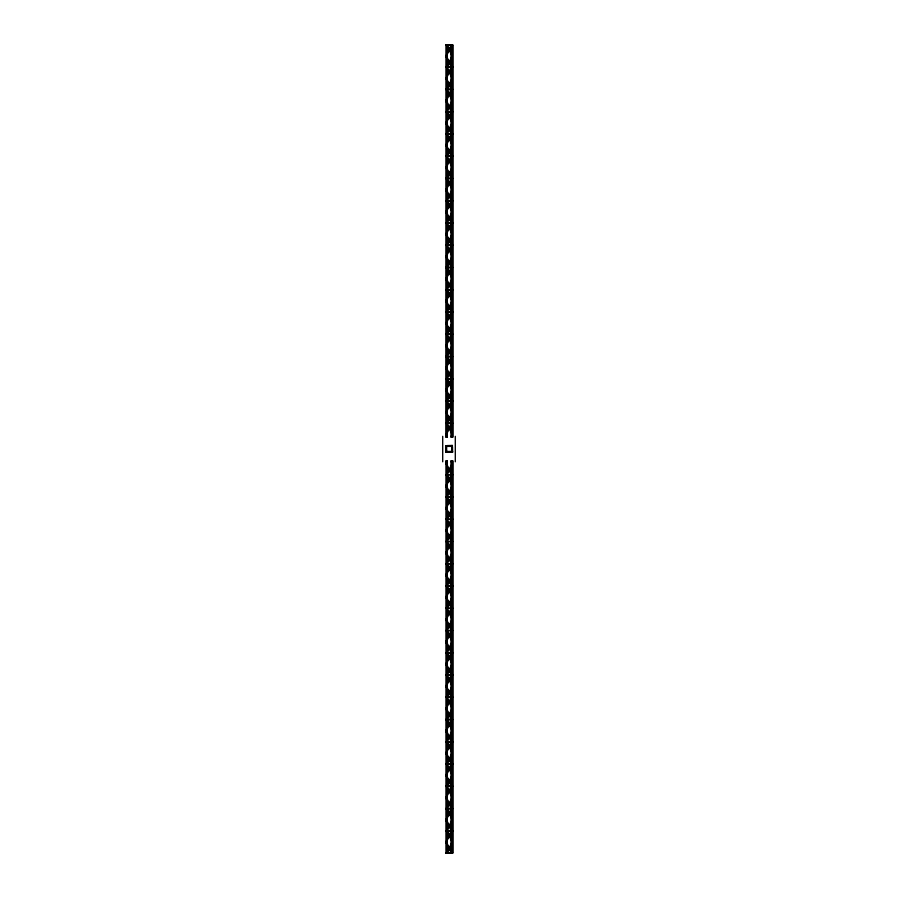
<?xml version="1.0" encoding="UTF-8"?>
<svg xmlns="http://www.w3.org/2000/svg" width="898" height="898" viewBox="0 0 898 898"><rect width="100%" height="100%" fill="white"/><g stroke="black" fill="none" stroke-linecap="round" stroke-linejoin="round"><path stroke-width="1.35" d="M447.024 53.644L451.256 45.046M447.024 54.8L451.256 46.202M447.294 65.857L452.132 56.035L447.294 46.202M447.294 67.024L452.132 57.191M447.024 75.903L451.256 67.305M447.024 77.06L451.256 68.461M447.294 88.116L452.132 78.294L447.294 68.461M452.132 79.451L447.294 89.284L452.614 89.284M447.024 98.163L451.256 89.564M447.024 99.319L451.256 90.72M447.294 110.375L452.132 100.554L447.294 90.72M447.294 111.543L452.132 101.71M447.024 120.422L451.256 111.823M447.024 121.589L451.256 112.991M447.294 132.635L452.132 122.813L447.294 112.991M447.294 133.802L452.132 123.98M447.024 142.681L451.256 134.083M447.024 143.848L451.256 135.25M447.294 154.894L452.132 145.072L447.294 135.25M447.294 156.061L452.132 146.239M447.024 164.94L451.256 156.342M447.024 166.108L451.256 157.509M447.294 177.164L452.132 167.331L447.294 157.509M447.294 178.32L452.132 168.498M447.024 187.199L451.256 178.601M447.024 188.367L451.256 179.768M447.294 199.423L452.132 189.59L447.294 179.768M452.132 190.758L447.294 200.58L452.614 200.58M447.024 209.459L451.256 200.871M447.024 210.626L451.256 202.028M447.294 221.683L452.132 211.849L447.294 202.028M447.294 222.839L452.132 213.017M447.024 231.729L451.256 223.131M447.024 232.885L451.256 224.287M447.294 243.942L452.132 234.12L447.294 224.287M447.294 245.109L452.132 235.276M447.024 253.988L451.256 245.39M447.024 255.144L451.256 246.546M447.294 266.201L452.132 256.379L447.294 246.546M447.294 267.368L452.132 257.535M447.024 276.247L451.256 267.649M447.024 277.403L451.256 268.816M447.294 288.46L452.132 278.638L447.294 268.816M447.294 289.627L452.132 279.794M447.024 298.506L451.256 289.908M447.024 299.674L451.256 291.075M447.294 310.719L452.132 300.897L447.294 291.075M447.294 311.887L452.132 302.065M447.024 320.766L451.256 312.167M447.024 321.933L451.256 313.335M447.294 332.99L452.132 323.157L447.294 313.335M447.294 334.146L452.132 324.324M447.024 343.025L451.256 334.426M447.024 344.192L451.256 335.594M447.294 355.249L452.132 345.416L447.294 335.594M447.294 356.405L452.132 346.583M447.024 365.284L451.256 356.686M447.024 366.451L451.256 357.853M447.294 377.508L452.132 367.675L447.294 357.853M447.294 378.664L452.132 368.842M447.024 387.554L451.256 378.956M447.024 388.711L451.256 380.112M447.294 399.767L452.132 389.945L447.294 380.112M452.132 391.101L447.294 400.923L452.614 400.923M447.024 409.814L451.256 401.215M447.024 410.97L451.256 402.371M447.294 422.026L452.132 412.204L447.294 402.371M447.294 423.194L452.132 413.361M447.024 432.073L451.256 423.474M447.024 433.229L451.256 424.631M450.919 436.922L452.132 434.464L447.294 424.631M447.294 473.369L452.132 463.536L450.919 461.078M447.294 474.526L452.132 464.704M447.024 483.405L451.256 474.806M447.024 484.572L451.256 475.974M447.294 495.629L452.132 485.796L447.294 475.974M447.294 496.785L452.132 486.963M447.024 505.664L451.256 497.077M447.024 506.831L451.256 498.233M447.294 517.888L452.132 508.055L447.294 498.233M447.294 519.044L452.132 509.222M447.024 527.934L451.256 519.336M447.024 529.09L451.256 520.492M447.294 540.147L452.132 530.325L447.294 520.492M447.294 541.314L452.132 531.481M447.024 550.193L451.256 541.595M447.024 551.35L451.256 542.751M447.294 562.406L452.132 552.584L447.294 542.751M447.294 563.574L452.132 553.74M447.024 572.453L451.256 563.854M447.024 573.609L451.256 565.01M447.294 584.665L452.132 574.843L447.294 565.01M447.294 585.833L452.132 576M447.024 594.712L451.256 586.113M447.024 595.879L451.256 587.281M447.294 606.925L452.132 597.103L447.294 587.281M447.294 608.092L452.132 598.27M447.024 616.971L451.256 608.373M447.024 618.138L451.256 609.54M447.294 629.184L452.132 619.362L447.294 609.54M447.294 630.351L452.132 620.529M447.024 639.23L451.256 630.632M447.024 640.397L451.256 631.799M447.294 651.454L452.132 641.621L447.294 631.799M447.294 652.61L452.132 642.788M447.024 661.489L451.256 652.891M447.024 662.657L451.256 654.058M447.294 673.713L452.132 663.88L447.294 654.058M447.294 674.869L452.132 665.048M447.024 683.76L451.256 675.161M447.024 684.916L451.256 676.317M447.294 695.972L452.132 686.151L447.294 676.317M447.294 697.129L452.132 687.307M447.024 706.019L451.256 697.42M447.024 707.175L451.256 698.577M447.294 718.232L452.132 708.41L447.294 698.577M447.294 719.399L452.132 709.566M447.024 728.278L451.256 719.68M447.024 729.434L451.256 720.836M447.294 740.491L452.132 730.669L447.294 720.836M447.294 741.658L452.132 731.825M447.024 750.537L451.256 741.939M447.024 751.693L451.256 743.106M447.294 762.75L452.132 752.928L447.294 743.106M447.294 763.917L452.132 754.084M447.024 772.796L451.256 764.198M447.024 773.964L451.256 765.365M447.294 785.009L452.132 775.187L447.294 765.365M452.132 776.355L447.294 786.177L452.614 786.177M447.024 795.056L451.256 786.457M447.024 796.223L451.256 787.625M447.294 807.28L452.132 797.446L447.294 787.625M447.294 808.436L452.132 798.614M447.024 817.315L451.256 808.716M447.024 818.482L451.256 809.884M447.294 829.539L452.132 819.706L447.294 809.884M447.294 830.695L452.132 820.873M447.024 839.574L451.256 830.976M447.024 840.741L451.256 832.143M447.294 851.798L452.132 841.965L447.294 832.143M447.294 852.954L452.132 843.132M445.79 44.9L452.749 44.9L452.749 437.247M445.936 45.046L452.614 45.046M445.936 67.024L452.614 67.024M445.79 67.159L452.749 67.159M445.936 67.305L452.614 67.305M445.936 89.284L446.733 89.564M445.79 89.418L452.749 89.418M445.936 89.564L452.614 89.564M445.936 111.543L452.614 111.543M445.79 111.678L452.749 111.678M445.936 111.823L446.733 111.543M452.614 111.823L447.294 111.823L452.132 121.645M445.936 133.802L452.614 133.802M445.79 133.948L452.749 133.948M445.936 134.083L452.614 134.083M445.936 156.061L452.614 156.061M445.79 156.207L452.749 156.207M445.936 156.342L452.614 156.342M445.936 178.32L452.614 178.32M445.79 178.466L452.749 178.466M445.936 178.601L452.614 178.601M445.936 200.58L446.733 200.871M445.79 200.725L452.749 200.725M445.936 200.871L452.614 200.871M445.936 222.839L452.614 222.839M445.79 222.985L452.749 222.985M445.936 223.131L452.614 223.131M445.936 245.109L452.614 245.109M445.79 245.244L452.749 245.244M445.936 245.39L452.614 245.39M445.936 267.368L452.614 267.368M445.79 267.503L452.749 267.503M445.936 267.649L452.614 267.649M445.936 289.627L452.614 289.627M445.79 289.762L452.749 289.762M445.936 289.908L452.614 289.908M445.936 311.887L452.614 311.887M445.79 312.033L452.749 312.033M445.936 312.167L446.733 311.887M452.614 312.167L447.294 312.167L452.132 322M445.936 334.146L452.614 334.146M445.79 334.292L452.749 334.292M445.936 334.426L452.614 334.426M445.936 356.405L452.614 356.405M445.79 356.551L452.749 356.551M445.936 356.686L452.614 356.686M445.936 378.664L452.614 378.664M445.79 378.81L452.749 378.81M445.936 378.956L452.614 378.956M445.936 400.923L446.733 401.215M445.79 401.069L452.749 401.069M445.936 401.215L452.614 401.215M445.936 423.194L452.614 423.194M445.79 423.328L452.749 423.328M445.936 423.474L446.733 423.194M452.614 423.474L447.294 423.474L452.132 433.296M447.148 445.767L451.986 445.767M445.79 446.07L447.013 445.902M447.148 446.183L451.986 446.183M445.79 446.385L445.655 445.588L445.79 451.054L446.587 451.054L446.587 446.07M451.986 446.385L447.013 446.385L447.013 445.588L452.469 445.453L451.672 445.588M451.672 446.946L452.469 446.946M445.79 450.908L446.587 450.908M446.272 451.469L451.256 451.469L451.256 452.266L445.79 452.266M452.469 451.469L452.614 452.266L452.469 446.811L451.672 446.811L451.672 451.784M446.272 451.672L451.11 451.672M451.256 451.784L452.469 451.784M451.256 451.952L452.469 451.952M446.272 452.087L451.11 452.087M445.79 474.672L452.749 474.672M445.936 474.806L452.614 474.806M445.79 496.931L452.749 496.931M445.936 497.077L446.733 496.785M452.614 497.077L447.294 497.077L452.132 506.899M445.79 519.19L452.749 519.19M445.936 519.336L452.614 519.336M445.79 541.449L452.749 541.449M445.936 541.595L452.614 541.595M445.79 563.708L452.749 563.708M445.936 563.854L452.614 563.854M445.79 585.967L452.749 585.967M445.936 586.113L452.614 586.113M445.79 608.238L452.749 608.238M445.936 608.373L452.614 608.373M445.79 630.497L452.749 630.497M445.936 630.632L452.614 630.632M445.936 652.61L452.614 652.61M445.79 652.756L452.749 652.756M445.936 652.891L452.614 652.891M445.936 674.869L452.614 674.869M445.79 675.015L452.749 675.015M445.936 675.161L452.614 675.161M445.936 697.129L452.614 697.129M445.79 697.275L452.749 697.275M445.936 697.42L446.733 697.129M452.614 697.42L447.294 697.42L452.132 707.242M445.936 719.399L452.614 719.399M445.79 719.534L452.749 719.534M445.936 719.68L452.614 719.68M445.936 741.658L452.614 741.658M445.79 741.793L452.749 741.793M445.936 741.939L452.614 741.939M445.936 763.917L452.614 763.917M445.79 764.052L452.749 764.052M445.936 764.198L452.614 764.198M445.936 786.177L446.733 786.457M445.79 786.322L452.749 786.322M445.936 786.457L452.614 786.457M445.936 808.436L452.614 808.436M445.79 808.582L452.749 808.582M445.936 808.716L446.733 808.436M452.614 808.716L447.294 808.716L452.132 818.549M445.936 830.695L452.614 830.695M445.79 830.841L452.749 830.841M445.936 830.976L452.614 830.976M445.936 852.954L452.614 852.954M445.79 853.1L452.749 853.1L452.749 460.753M447.294 45.046L452.132 54.868M447.024 57.259L451.256 65.857M447.024 58.426L451.256 67.024M447.294 67.305L452.132 77.127M447.024 79.518L451.256 88.116M447.024 80.685L451.256 89.284M447.294 89.564L452.132 99.386M447.024 101.777L451.256 110.375M447.024 102.944L451.256 111.543M447.024 124.036L451.256 132.635M447.024 125.204L451.256 133.802M447.294 134.083L452.132 143.916M447.024 146.307L451.256 154.894M447.024 147.463L451.256 156.061M447.294 156.342L452.132 166.175M447.024 168.566L451.256 177.164M447.024 169.722L451.256 178.32M447.294 178.601L452.132 188.434M447.024 190.825L451.256 199.423M447.024 191.981L451.256 200.58M447.294 200.871L452.132 210.693M447.024 213.084L451.256 221.683M447.024 214.24L451.256 222.839M447.294 223.131L452.132 232.952M447.024 235.343L451.256 243.942M447.024 236.511L451.256 245.109M447.294 245.39L452.132 255.212M447.024 257.603L451.256 266.201M447.024 258.77L451.256 267.368M447.294 267.649L452.132 277.471M447.024 279.862L451.256 288.46M447.024 281.029L451.256 289.627M447.294 289.908L452.132 299.73M447.024 302.121L451.256 310.719M447.024 303.288L451.256 311.887M447.024 324.391L451.256 332.99M447.024 325.547L451.256 334.146M447.294 334.426L452.132 344.26M447.024 346.65L451.256 355.249M447.024 347.807L451.256 356.405M447.294 356.686L452.132 366.519M447.024 368.91L451.256 377.508M447.024 370.066L451.256 378.664M447.294 378.956L452.132 388.778M447.024 391.169L451.256 399.767M447.024 392.336L451.256 400.923M447.294 401.215L452.132 411.037M447.024 413.428L451.256 422.026M447.024 414.595L451.256 423.194M447.024 464.771L451.256 473.369M447.024 465.927L451.256 474.526M447.294 474.806L452.132 484.639M447.024 487.03L451.256 495.629M447.024 488.186L451.256 496.785M447.024 509.289L451.256 517.888M447.024 510.446L451.256 519.044M447.294 519.336L452.132 529.158M447.024 531.549L451.256 540.147M447.024 532.716L451.256 541.314M447.294 541.595L452.132 551.417M447.024 553.808L451.256 562.406M447.024 554.975L451.256 563.574M447.294 563.854L452.132 573.676M447.024 576.067L451.256 584.665M447.024 577.234L451.256 585.833M447.294 586.113L452.132 595.935M447.024 598.326L451.256 606.925M447.024 599.494L451.256 608.092M447.294 608.373L452.132 618.206M447.024 620.597L451.256 629.184M447.024 621.753L451.256 630.351M447.294 630.632L452.132 640.465M447.024 642.856L451.256 651.454M447.024 644.012L451.256 652.61M447.294 652.891L452.132 662.724M447.024 665.115L451.256 673.713M447.024 666.271L451.256 674.869M447.294 675.161L452.132 684.983M447.024 687.374L451.256 695.972M447.024 688.542L451.256 697.129M447.024 709.633L451.256 718.232M447.024 710.801L451.256 719.399M447.294 719.68L452.132 729.502M447.024 731.892L451.256 740.491M447.024 733.06L451.256 741.658M447.294 741.939L452.132 751.761M447.024 754.152L451.256 762.75M447.024 755.319L451.256 763.917M447.294 764.198L452.132 774.02M447.024 776.411L451.256 785.009M447.024 777.578L451.256 786.177M447.294 786.457L452.132 796.29M447.024 798.681L451.256 807.28M447.024 799.837L451.256 808.436M447.024 820.94L451.256 829.539M447.024 822.097L451.256 830.695M447.294 830.976L452.132 840.809M447.024 843.2L451.256 851.798M447.024 844.356L451.256 852.954M455.297 436.338L455.297 461.796M452.614 44.9L452.614 437.247M452.614 460.753L452.614 853.1M452.435 45.046L452.435 67.024M452.435 67.305L452.435 89.284M452.435 89.564L452.435 111.543M452.435 111.823L452.435 133.802M452.435 134.083L452.435 156.061M452.435 156.342L452.435 178.32M452.435 178.601L452.435 200.58M452.435 200.871L452.435 222.839M452.435 223.131L452.435 245.109M452.435 245.39L452.435 267.368M452.435 267.649L452.435 289.627M452.435 289.908L452.435 311.887M452.435 312.167L452.435 334.146M452.435 334.426L452.435 356.405M452.435 356.686L452.435 378.664M452.435 378.956L452.435 400.923M452.435 401.215L452.435 423.194M452.435 423.474L452.435 436.922M452.435 461.078L452.435 474.526M452.435 474.806L452.435 496.785M452.435 497.077L452.435 519.044M452.435 519.336L452.435 541.314M452.435 541.595L452.435 563.574M452.435 563.854L452.435 585.833M452.435 586.113L452.435 608.092M452.435 608.373L452.435 630.351M452.435 630.632L452.435 652.61M452.435 652.891L452.435 674.869M452.435 675.161L452.435 697.129M452.435 697.42L452.435 719.399M452.435 719.68L452.435 741.658M452.435 741.939L452.435 763.917M452.435 764.198L452.435 786.177M452.435 786.457L452.435 808.436M452.435 808.716L452.435 830.695M452.435 830.976L452.435 852.954M452.132 44.9L452.132 437.247M452.154 445.588L452.289 451.784M452.132 460.753L452.132 853.1M452.02 45.046L452.02 67.024M452.02 67.305L452.02 89.284M452.02 89.564L452.02 111.543M452.02 111.823L452.02 133.802M452.02 134.083L452.02 156.061M452.02 156.342L452.02 178.32M452.02 178.601L452.02 200.58M452.02 200.871L452.02 222.839M452.02 223.131L452.02 245.109M452.02 245.39L452.02 267.368M452.02 267.649L452.02 289.627M452.02 289.908L452.02 311.887M452.02 312.167L452.02 334.146M452.02 334.426L452.02 356.405M452.02 356.686L452.02 378.664M452.02 378.956L452.02 400.923M452.02 401.215L452.02 423.194M452.02 423.474L452.02 436.922M451.986 445.588L451.986 446.811M452.02 461.078L452.02 474.526M452.02 474.806L452.02 496.785M452.02 497.077L452.02 519.044M452.02 519.336L452.02 541.314M452.02 541.595L452.02 563.574M452.02 563.854L452.02 585.833M452.02 586.113L452.02 608.092M452.02 608.373L452.02 630.351M452.02 630.632L452.02 652.61M452.02 652.891L452.02 674.869M452.02 675.161L452.02 697.129M452.02 697.42L452.02 719.399M452.02 719.68L452.02 741.658M452.02 741.939L452.02 763.917M452.02 764.198L452.02 786.177M452.02 786.457L452.02 808.436M452.02 808.716L452.02 830.695M452.02 830.976L452.02 852.954M451.817 44.9L451.817 437.247M451.874 446.946L451.874 451.784M451.817 460.753L451.817 853.1M451.391 44.9L451.391 437.247M451.391 460.753L451.391 853.1M451.256 44.9L451.256 437.247M451.256 460.753L451.256 853.1M451.11 451.469L451.11 452.266M447.294 44.9L447.294 437.247M447.294 460.753L447.294 853.1M447.148 44.9L447.148 437.247M447.148 445.588L447.148 446.385M447.148 460.753L447.148 853.1M446.531 436.922L446.531 433.296L446.115 436.922M446.531 461.078L446.531 464.704L446.115 461.078M446.385 446.07L446.385 450.908M446.272 451.054L446.272 452.266M445.969 446.07L446.104 452.266M445.936 44.9L445.79 437.247M445.936 460.753L445.936 853.1M442.703 436.338L442.703 461.796M446.531 54.868L446.115 57.191L446.531 54.868M446.531 77.127L446.115 79.451L446.531 77.127M446.531 99.386L446.115 101.71L446.531 99.386M446.531 121.645L446.115 123.98L446.531 121.645M446.531 143.916L446.115 146.239L446.531 143.916M446.531 166.175L446.115 168.498L446.531 166.175M446.531 188.434L446.115 190.758L446.531 188.434M446.531 210.693L446.115 213.017L446.531 210.693M446.531 232.952L446.115 235.276L446.531 232.952M446.531 255.212L446.115 257.535L446.531 255.212M446.531 277.471L446.115 279.794L446.531 277.471M446.531 299.73L446.115 302.065L446.531 299.73M446.531 322L446.115 324.324L446.531 322M446.531 344.26L446.115 346.583L446.531 344.26M446.531 366.519L446.115 368.842L446.531 366.519M446.531 388.778L446.115 391.101L446.531 388.778M446.531 411.037L446.115 413.361L446.531 411.037M446.531 484.639L446.115 486.963L446.531 484.639M446.531 506.899L446.115 509.222L446.531 506.899M446.531 529.158L446.115 531.481L446.531 529.158M446.531 551.417L446.115 553.74L446.531 551.417M446.531 573.676L446.115 576L446.531 573.676M446.531 595.935L446.115 598.27L446.531 595.935M446.531 618.206L446.115 620.529L446.531 618.206M446.531 640.465L446.115 642.788L446.531 640.465M446.531 662.724L446.115 665.048L446.531 662.724M446.531 684.983L446.115 687.307L446.531 684.983M446.531 707.242L446.115 709.566L446.531 707.242M446.531 729.502L446.115 731.825L446.531 729.502M446.531 751.761L446.115 754.084L446.531 751.761M446.531 774.02L446.115 776.355L446.531 774.02M446.531 796.29L446.115 798.614L446.531 796.29M446.531 818.549L446.115 820.873L446.531 818.549M446.531 840.809L446.115 843.132L446.531 840.809"/></g></svg>
